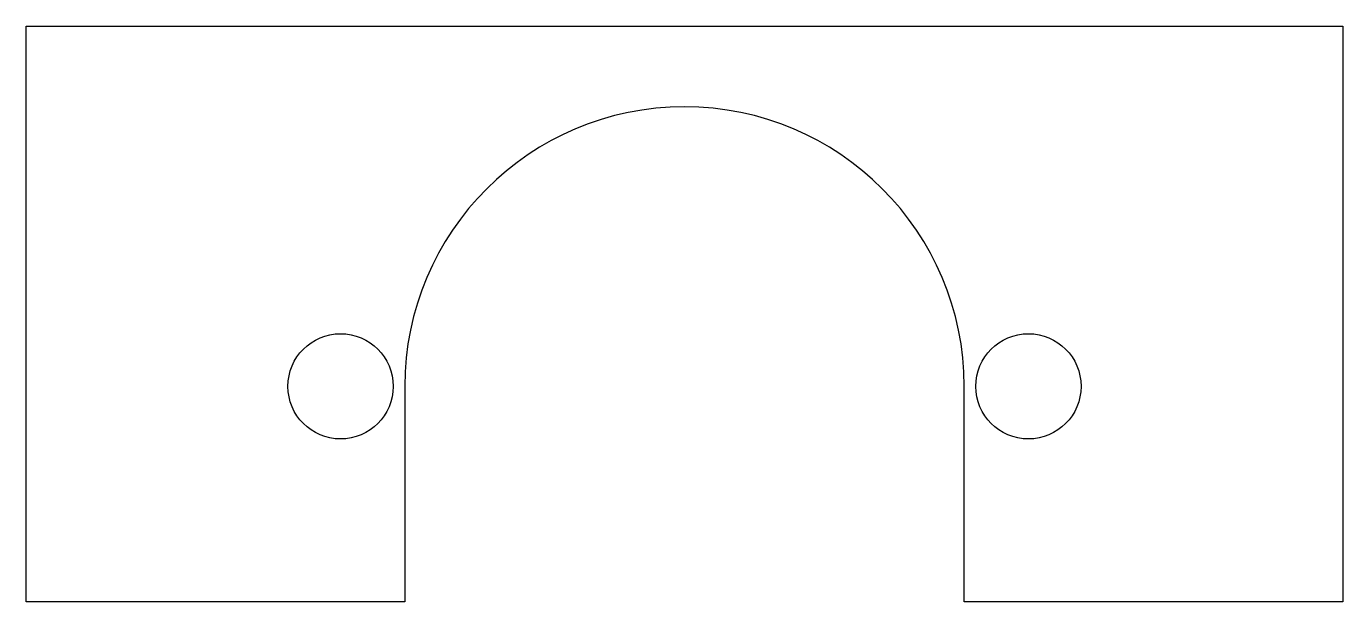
# Model space of a CAD drawing. Header units: inches. Extents: x 0 to 8, y 0 to 3.5.
import ezdxf

# ---------------------------------------------------------------- set-up
doc = ezdxf.new("R2010")
doc.units = ezdxf.units.IN
doc.header["$MEASUREMENT"] = 0
doc.layers.add('CUT', color=7, linetype='Continuous')

msp = doc.modelspace()

# ---------------------------------------------------------------- linework, layer by layer
at = {"layer": 'CUT'}
for p, q in [((0, 3.5), (8, 3.5)), ((0, 0), (0, 3.5)), ((8, 3.5), (8, 0)), ((2.3, 1.31), (2.3, 0)), ((5.7, 0), (5.7, 1.31)), ((2.3, 0), (0, 0)), ((8, 0), (5.7, 0))]:
    msp.add_line(p, q, dxfattribs=at)
for centre in [(1.91, 1.31), (6.09, 1.31)]:
    msp.add_circle(centre, 0.32, dxfattribs=at)
msp.add_arc((4, 1.31), 1.7, 0, 180, dxfattribs=at)

doc.saveas('drawing.dxf')
